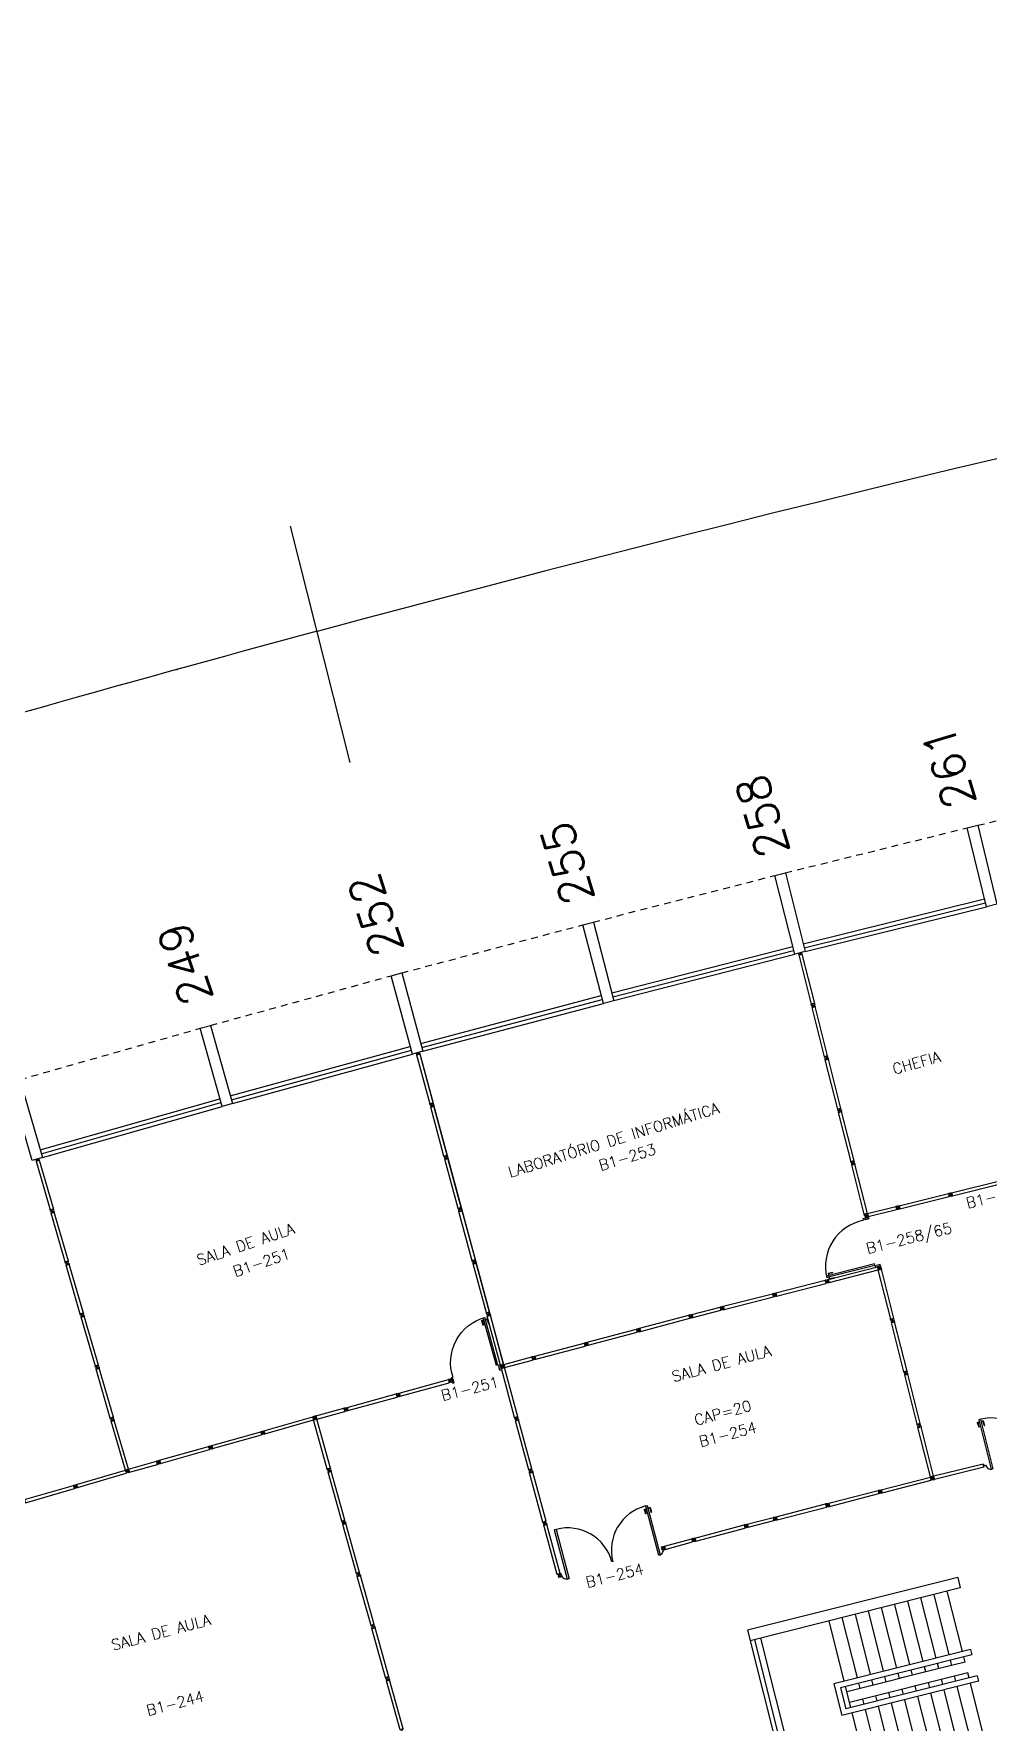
# Model space of a CAD drawing. Header units: millimetres. Extents: x 2958 to 3256, y 1036 to 1150.
# Drawn here: x 2993.54 to 3011.17, y 1112.24 to 1143.42 of the extents above; entities that cross this region are included whole.
import ezdxf

# ---------------------------------------------------------------- set-up
doc = ezdxf.new("R2010")
doc.units = ezdxf.units.MM
doc.linetypes.add('HIDDEN2', pattern=[0.1875, 0.125, -0.0625])
for name, color, linetype in [('DIV', 2, 'Continuous'), ('ESC', 1, 'Continuous'), ('ESQ', 1, 'Continuous'), ('ESTR', 3, 'Continuous'), ('NOPILAR1', 2, 'Continuous'), ('PROJ', 1, 'HIDDEN2'), ('TEXTO', 2, 'Continuous'), ('TEXTO-ENDEREÇO', 2, 'Continuous'), ('USO1', 2, 'Continuous')]:
    doc.layers.add(name, color=color, linetype=linetype)
doc.styles.add('NOPILAR', font='simplex.shx', dxfattribs={"height": 0.6})
doc.styles.add('UNB-100', font='simplex.shx', dxfattribs={"height": 0.2})
doc.styles.add('UNB-100-1', font='simplex.shx', dxfattribs={"height": 0.2})

# ---------------------------------------------------------------- blocks, each defined once
blk = doc.blocks.new('PILAR-SLC')
blk.add_lwpolyline([(0.2, 0), (0.2, -1.5), (0, -1.5), (0, 0)], close=True)
blk = doc.blocks.new('DIVMT-SLC')
for p, q in [((-0.03, 0.03), (-0.03, 0.006)), ((-0.008, 0.03), (-0.03, 0.03)), ((-0.0185, 0.006), (-0.03, 0.006)), ((-0.0185, -0.006), (-0.0185, 0.006)), ((-0.008, 0.03), (-0.008, 0.02)), ((-0.008, 0.02), (0.008, 0.02)), ((-0.0051, 0), (0.0051, 0)), ((0.0051, 0), (-0.0051, 0)), ((-0.0051, 0), (0.0051, 0)), ((0, -0.0051), (0, 0.0051)), ((0, 0.0051), (0, -0.0051)), ((0.008, 0.03), (0.008, 0.02)), ((0.008, 0.03), (0.03, 0.03)), ((0.0205, 0.006), (0.03, 0.006)), ((0.0205, -0.006), (0.0205, 0.006)), ((0.0205, 0.006), (0.0205, -0.006)), ((0.0205, 0.006), (0.03, 0.006)), ((0.97, 0.03), (0.03, 0.03)), ((0.03, 0.006), (0.03, 0.03)), ((0.03, -0.03), (0.03, 0.03)), ((0.03, -0.005), (0.03, 0.005)), ((0.97, -0.03), (0.97, 0.03)), ((0.97, 0.03), (0.97, 0.009)), ((0.97, 0.009), (0.97, 0.027)), ((0.9795, 0.006), (0.97, 0.006)), ((0.97, -0.005), (0.97, 0.005)), ((0.9795, 0.006), (0.9795, -0.006)), ((1.0051, 0), (0.9949, 0)), ((1, 0.0051), (1, -0.0051)), ((-0.0185, -0.006), (-0.03, -0.006)), ((-0.03, -0.03), (-0.03, -0.006)), ((-0.008, -0.03), (-0.03, -0.03)), ((-0.008, -0.03), (-0.008, -0.02)), ((-0.008, -0.02), (0.008, -0.02)), ((0.008, -0.03), (0.008, -0.02)), ((0.008, -0.03), (0.03, -0.03)), ((0.0205, -0.006), (0.03, -0.006)), ((0.0205, -0.006), (0.03, -0.006)), ((0.03, -0.006), (0.03, -0.03)), ((0.97, -0.03), (0.03, -0.03)), ((0.9795, -0.006), (0.97, -0.006)), ((0.97, -0.009), (0.97, -0.027))]:
    blk.add_line(p, q)
blk = doc.blocks.new('MTINI-SLC')
for p, q in [((-0.03, 0.008), (-0.03, 0.03)), ((0.03, 0.03), (-0.03, 0.03)), ((-0.03, 0.008), (-0.02, 0.008)), ((-0.009, 0.03), (-0.027, 0.03)), ((-0.02, 0.008), (-0.02, 0)), ((-0.001, 0), (-0.02, 0)), ((-0.006, 0.02), (-0.006, 0.03)), ((-0.006, 0.023), (-0.006, 0.027)), ((-0.006, 0.02), (0.006, 0.02)), ((0.005, 0.03), (-0.005, 0.03)), ((0.005, 0), (-0.005, 0)), ((0.004, 0.02), (-0.004, 0.02)), ((0.02, 0), (-0.001, 0)), ((0, -0.005), (0, 0.005)), ((0.006, 0.02), (0.006, 0.03)), ((0.006, 0.023), (0.006, 0.027)), ((0.009, 0.03), (0.027, 0.03)), ((0.03, 0.008), (0.02, 0.008)), ((0.02, 0), (0.02, 0.008)), ((0.03, 0.008), (0.03, 0.03))]:
    blk.add_line(p, q)
blk = doc.blocks.new('DIV-SLC')
for p, q in [((-0.0051, 0), (0.0051, 0)), ((0, -0.0051), (0, 0.0051)), ((0.0205, 0.006), (0.03, 0.006)), ((0.0205, -0.006), (0.0205, 0.006)), ((0.03, 0.03), (0.97, 0.03)), ((0.03, 0.03), (0.03, -0.03)), ((0.03, 0.009), (0.03, 0.027)), ((0.03, 0.005), (0.03, -0.005)), ((0.97, 0.03), (0.97, -0.03)), ((0.9795, 0.006), (0.97, 0.006)), ((0.97, 0.005), (0.97, -0.005)), ((0.9795, -0.006), (0.9795, 0.006)), ((1.0051, 0), (0.9949, 0)), ((0.9949, 0), (1.0051, 0)), ((1, -0.0051), (1, 0.0051)), ((0.0205, -0.006), (0.03, -0.006)), ((0.03, -0.03), (0.03, -0.009)), ((0.03, -0.009), (0.03, -0.027)), ((0.03, -0.03), (0.97, -0.03)), ((0.9795, -0.006), (0.97, -0.006))]:
    blk.add_line(p, q)
blk = doc.blocks.new('MTT-SLC')
for p, q in [((-0.008, 0.03), (-0.03, 0.03)), ((-0.03, 0.03), (-0.03, 0.006)), ((-0.0185, 0.006), (-0.03, 0.006)), ((-0.0185, -0.006), (-0.0185, 0.006)), ((-0.008, 0.03), (-0.008, 0.02)), ((-0.008, 0.02), (0.008, 0.02)), ((-0.0051, 0), (0.0051, 0)), ((0, -0.0051), (0, 0.0051)), ((0.008, 0.03), (0.03, 0.03)), ((0.008, 0.03), (0.008, 0.02)), ((0.0205, -0.006), (0.0205, 0.006)), ((0.0205, 0.006), (0.03, 0.006)), ((0.03, 0.006), (0.03, 0.03)), ((-0.03, -0.03), (-0.03, -0.006)), ((-0.0185, -0.006), (-0.03, -0.006)), ((-0.008, -0.03), (-0.03, -0.03)), ((-0.008, -0.02), (0.008, -0.02)), ((-0.008, -0.03), (-0.008, -0.02)), ((0.008, -0.03), (0.008, -0.02)), ((0.008, -0.03), (0.03, -0.03)), ((0.0205, -0.006), (0.03, -0.006)), ((0.03, -0.006), (0.03, -0.03))]:
    blk.add_line(p, q)
blk = doc.blocks.new('PDVDP-SLC')
for p, q in [((0.112, 0.84), (0.112, -0.1)), ((0.147, 0.84), (0.112, 0.84)), ((0.147, 0.84), (0.147, -0.1)), ((1.853, 0.84), (1.888, 0.84)), ((1.853, 0.84), (1.853, -0.1)), ((1.888, 0.84), (1.888, -0.1)), ((0.009, 0), (-0.009, 0)), ((0, -0.012), (0, 0.01)), ((0.147, -0.1), (0.112, -0.1))]:
    blk.add_line(p, q)
for centre, radius, start, end in [((0.148, -0.002), 0.843, 0, 90), ((1.853, -0.002), 0.843, 90, 180), ((0.131, 0), 0.101, 180, 270), ((1.87, 0), 0.101, 270, 0)]:
    blk.add_arc(centre, radius, start, end)
blk = doc.blocks.new('ESCBSL-SLC')
for p, q in [((0.005, 3.105), (4.007, 3.105)), ((0.005, 3.105), (0.005, 2.905)), ((0.005, 2.905), (4.007, 2.905)), ((0.254, 1.755), (0.254, 2.905)), ((0.504, 1.755), (0.504, 2.905)), ((0.754, 1.755), (0.754, 2.905)), ((1.004, 1.755), (1.004, 2.905)), ((1.254, 1.755), (1.254, 2.905)), ((1.504, 1.755), (1.504, 2.905)), ((1.754, 1.755), (1.754, 2.905)), ((2.004, 1.755), (2.004, 2.905)), ((2.254, 1.755), (2.254, 2.905)), ((2.504, 1.755), (2.504, 2.905)), ((3.807, 2.905), (3.807, 0.005)), ((3.927, 2.905), (3.927, 0.005)), ((4.007, 3.105), (4.007, 0.005)), ((0.102, 1.755), (2.702, 1.755)), ((0.102, 1.755), (0.102, 1.655)), ((0.102, 1.655), (2.602, 1.655)), ((0.254, 1.555), (0.254, 1.655)), ((0.504, 1.555), (0.504, 1.655)), ((0.754, 1.555), (0.754, 1.655)), ((1.004, 1.555), (1.004, 1.655)), ((1.254, 1.555), (1.254, 1.655)), ((1.504, 1.555), (1.504, 1.655)), ((1.754, 1.555), (1.754, 1.655)), ((2.004, 1.555), (2.004, 1.655)), ((2.254, 1.555), (2.254, 1.655)), ((2.504, 1.252), (2.504, 1.655)), ((2.602, 1.655), (2.602, 1.252)), ((2.702, 1.755), (2.702, 1.152)), ((0.102, 1.252), (2.602, 1.252)), ((0.102, 1.252), (0.102, 1.152)), ((0.254, 1.555), (0.747, 1.555)), ((0.254, 1.352), (2.504, 1.352)), ((0.254, 1.252), (0.254, 1.352)), ((0.504, 1.252), (0.504, 1.352)), ((0.747, 1.555), (1.533, 1.555)), ((0.754, 1.252), (0.754, 1.352)), ((1.004, 1.252), (1.004, 1.352)), ((1.254, 1.252), (1.254, 1.352)), ((1.468, 1.555), (1.745, 1.555)), ((1.504, 1.252), (1.504, 1.352)), ((1.745, 1.555), (2.504, 1.555)), ((1.754, 1.252), (1.754, 1.352)), ((2.004, 1.252), (2.004, 1.352)), ((2.254, 1.252), (2.254, 1.352)), ((0.102, 1.152), (2.702, 1.152)), ((0.254, 0.005), (0.254, 1.152)), ((0.504, 0.005), (0.504, 1.152)), ((0.754, 0.005), (0.754, 1.152)), ((1.004, 0.005), (1.004, 1.152)), ((1.254, 0.005), (1.254, 1.152)), ((1.504, 0.005), (1.504, 1.152)), ((1.754, 0.005), (1.754, 1.152)), ((2.004, 0.005), (2.004, 1.152)), ((2.254, 0.005), (2.254, 1.152)), ((2.504, 0.005), (2.504, 1.152))]:
    blk.add_line(p, q)
blk = doc.blocks.new('PDV2E-SLC')
at = {"layer": 'DIV'}
for p, q in [((0.065, 0.05), (0.065, 0.965)), ((0.095, 0.965), (0.065, 0.965)), ((0.095, 0.05), (0.095, 0.965)), ((0.049, 0.05), (0.029, 0.05)), ((0.029, 0.05), (0.029, 0.035)), ((0.029, 0.035), (0.029, -0.035)), ((0.049, 0.02), (0.049, 0.05)), ((0.049, 0.02), (0.059, 0.02)), ((0.059, -0.05), (0.059, 0.02)), ((0.065, 0.05), (0.095, 0.05)), ((0.928, -0.05), (0.928, 0.02)), ((0.938, 0.02), (0.928, 0.02)), ((0.938, 0.05), (0.958, 0.05)), ((0.938, 0.02), (0.938, 0.05)), ((0.958, 0.05), (0.958, 0.035)), ((0.958, 0.035), (0.958, -0.035)), ((0.029, -0.035), (0.029, -0.05)), ((0.029, -0.05), (0.059, -0.05)), ((0.958, -0.05), (0.928, -0.05)), ((0.958, -0.035), (0.958, -0.05))]:
    blk.add_line(p, q, dxfattribs=at)
at = {"layer": 'DIV', "color": 1}
for p, q in [((0.023, 0.925), (0.063, 0.925)), ((0.023, 0.925), (0.023, 0.835)), ((0.033, 0.835), (0.023, 0.835)), ((0.033, 0.915), (0.063, 0.915)), ((0.033, 0.915), (0.033, 0.835)), ((0.138, 0.925), (0.097, 0.925)), ((0.128, 0.915), (0.097, 0.915)), ((0.128, 0.915), (0.128, 0.835)), ((0.128, 0.835), (0.137, 0.835)), ((0.138, 0.925), (0.138, 0.835))]:
    blk.add_line(p, q, dxfattribs=at)
blk.add_arc((0.062, 0.1), 0.865, 356.6786, 90, dxfattribs=at)

msp = doc.modelspace()

# ---------------------------------------------------------------- linework, layer by layer
msp.add_point((2996.187, 1131.684))
at = {"layer": 'DIV'}
for p, q in [((3008.878, 1121.623), (3008.936, 1121.637)), ((3008.878, 1121.623), (3008.901, 1121.629)), ((3008.878, 1121.622), (3008.902, 1121.628)), ((3008.883, 1121.601), (3008.878, 1121.623)), ((3008.884, 1121.601), (3008.878, 1121.622)), ((3008.898, 1121.628), (3008.881, 1121.623)), ((3008.883, 1121.601), (3008.893, 1121.604)), ((3008.884, 1121.601), (3008.893, 1121.603)), ((3008.887, 1121.586), (3008.897, 1121.588)), ((3008.887, 1121.586), (3008.893, 1121.564)), ((3008.888, 1121.585), (3008.897, 1121.588)), ((3008.888, 1121.585), (3008.893, 1121.564)), ((3008.893, 1121.604), (3008.897, 1121.588)), ((3008.893, 1121.603), (3008.897, 1121.588)), ((3008.893, 1121.564), (3008.951, 1121.579)), ((3008.893, 1121.564), (3008.951, 1121.579)), ((3008.916, 1121.57), (3008.893, 1121.564)), ((3008.916, 1121.57), (3008.893, 1121.564)), ((3008.904, 1121.617), (3008.901, 1121.629)), ((3008.904, 1121.619), (3008.901, 1121.629)), ((3008.902, 1121.629), (3008.912, 1121.631)), ((3008.904, 1121.617), (3008.902, 1121.628)), ((3008.915, 1121.622), (3008.904, 1121.619)), ((3008.904, 1121.617), (3008.916, 1121.62)), ((3008.904, 1121.617), (3008.916, 1121.62)), ((3008.91, 1121.6), (3008.919, 1121.602)), ((3008.919, 1121.602), (3008.91, 1121.6)), ((3008.91, 1121.6), (3008.919, 1121.602)), ((3008.92, 1121.602), (3008.91, 1121.599)), ((3008.91, 1121.599), (3008.92, 1121.602)), ((3008.919, 1121.602), (3008.91, 1121.6)), ((3008.936, 1121.637), (3008.913, 1121.631)), ((3008.936, 1121.637), (3008.913, 1121.631)), ((3008.916, 1121.62), (3008.913, 1121.631)), ((3008.916, 1121.62), (3008.913, 1121.631)), ((3008.915, 1121.622), (3008.913, 1121.631)), ((3008.916, 1121.596), (3008.913, 1121.606)), ((3008.913, 1121.606), (3008.916, 1121.596)), ((3008.916, 1121.596), (3008.913, 1121.606)), ((3008.913, 1121.606), (3008.916, 1121.596)), ((3008.916, 1121.596), (3008.913, 1121.606)), ((3008.913, 1121.605), (3008.916, 1121.595)), ((3008.916, 1121.595), (3008.913, 1121.605)), ((3008.913, 1121.605), (3008.916, 1121.595)), ((3008.925, 1121.583), (3008.914, 1121.58)), ((3008.914, 1121.58), (3008.925, 1121.583)), ((3008.926, 1121.582), (3008.914, 1121.579)), ((3008.914, 1121.579), (3008.926, 1121.582)), ((3008.914, 1121.58), (3008.916, 1121.57)), ((3008.914, 1121.58), (3008.916, 1121.57)), ((3008.914, 1121.579), (3008.916, 1121.57)), ((3008.914, 1121.579), (3008.916, 1121.57)), ((3008.936, 1121.637), (3008.916, 1121.632)), ((3008.916, 1121.632), (3008.933, 1121.637)), ((3008.917, 1121.571), (3008.927, 1121.573)), ((3008.917, 1121.57), (3008.927, 1121.573)), ((3008.925, 1121.583), (3008.928, 1121.573)), ((3008.925, 1121.583), (3008.928, 1121.573)), ((3008.926, 1121.582), (3008.928, 1121.573)), ((3008.926, 1121.582), (3008.928, 1121.573)), ((3008.928, 1121.573), (3008.951, 1121.579)), ((3008.928, 1121.573), (3008.951, 1121.579)), ((3008.942, 1121.616), (3008.932, 1121.614)), ((3008.942, 1121.615), (3008.932, 1121.613)), ((3008.932, 1121.614), (3008.936, 1121.598)), ((3008.932, 1121.613), (3008.936, 1121.598)), ((3008.933, 1121.612), (3008.942, 1121.614)), ((3008.936, 1121.6), (3008.933, 1121.612)), ((3008.936, 1121.637), (3009.463, 1121.767)), ((3008.936, 1121.637), (3008.951, 1121.579)), ((3008.942, 1121.616), (3008.936, 1121.637)), ((3008.942, 1121.615), (3008.936, 1121.637)), ((3008.936, 1121.6), (3008.945, 1121.602)), ((3008.946, 1121.6), (3008.936, 1121.598)), ((3008.946, 1121.6), (3008.936, 1121.598)), ((3008.942, 1121.617), (3008.937, 1121.634)), ((3008.942, 1121.613), (3008.945, 1121.603)), ((3008.946, 1121.6), (3008.951, 1121.579)), ((3008.946, 1121.6), (3008.951, 1121.579)), ((3008.951, 1121.579), (3008.946, 1121.599)), ((3008.946, 1121.599), (3008.95, 1121.582)), ((3008.951, 1121.579), (3009.477, 1121.709)), ((3009.484, 1121.772), (3009.463, 1121.767)), ((3009.463, 1121.767), (3009.477, 1121.709)), ((3009.469, 1121.744), (3009.463, 1121.767)), ((3009.478, 1121.746), (3009.469, 1121.744)), ((3009.478, 1121.746), (3009.469, 1121.744)), ((3009.469, 1121.743), (3009.471, 1121.733)), ((3009.481, 1121.734), (3009.472, 1121.732)), ((3009.481, 1121.734), (3009.472, 1121.732)), ((3009.472, 1121.732), (3009.477, 1121.709)), ((3009.499, 1121.714), (3009.477, 1121.709)), ((3009.481, 1121.734), (3009.478, 1121.746)), ((3009.478, 1121.746), (3009.481, 1121.734)), ((3009.484, 1121.772), (3009.487, 1121.762)), ((3009.502, 1121.766), (3009.487, 1121.762)), ((3009.504, 1121.746), (3009.494, 1121.744)), ((3009.494, 1121.744), (3009.504, 1121.746)), ((3009.504, 1121.746), (3009.494, 1121.744)), ((3009.512, 1121.727), (3009.496, 1121.724)), ((3009.499, 1121.714), (3009.496, 1121.724)), ((3009.5, 1121.74), (3009.498, 1121.75)), ((3009.498, 1121.75), (3009.5, 1121.74)), ((3009.5, 1121.776), (3009.521, 1121.781)), ((3009.5, 1121.776), (3009.502, 1121.766)), ((3009.514, 1121.718), (3009.512, 1121.727)), ((3009.514, 1121.718), (3009.536, 1121.723)), ((3009.516, 1121.755), (3009.527, 1121.758)), ((3009.516, 1121.755), (3009.519, 1121.744)), ((3009.519, 1121.744), (3009.53, 1121.746)), ((3009.521, 1121.781), (3009.527, 1121.758)), ((3009.536, 1121.723), (3009.53, 1121.746)), ((3009.123, 1120.653), (3009.181, 1120.667)), ((3009.143, 1120.658), (3009.126, 1120.653)), ((3009.149, 1120.649), (3009.146, 1120.658)), ((3009.147, 1120.659), (3009.157, 1120.661)), ((3009.16, 1120.652), (3009.149, 1120.649)), ((3009.164, 1120.632), (3009.155, 1120.63)), ((3009.16, 1120.652), (3009.158, 1120.661)), ((3009.161, 1120.626), (3009.158, 1120.636)), ((3009.161, 1120.662), (3009.178, 1120.667)), ((3009.181, 1120.667), (3009.161, 1120.662)), ((3005.671, 1119.736), (3005.681, 1119.739)), ((3005.677, 1119.733), (3005.674, 1119.742)), ((3005.694, 1119.748), (3005.703, 1119.751)), ((3005.697, 1119.737), (3005.694, 1119.748)), ((3005.697, 1119.774), (3006.217, 1119.908)), ((3005.697, 1119.774), (3005.712, 1119.716)), ((3005.697, 1119.737), (3005.706, 1119.739)), ((3005.703, 1119.754), (3005.698, 1119.771)), ((3005.704, 1119.75), (3005.706, 1119.74)), ((3005.707, 1119.736), (3005.712, 1119.719)), ((3005.712, 1119.716), (3005.707, 1119.736)), ((3005.712, 1119.716), (3006.232, 1119.85)), ((3006.239, 1119.914), (3006.217, 1119.908)), ((3006.217, 1119.908), (3006.232, 1119.85)), ((3006.223, 1119.885), (3006.217, 1119.908)), ((3006.232, 1119.887), (3006.223, 1119.885)), ((3006.232, 1119.887), (3006.223, 1119.885)), ((3006.224, 1119.884), (3006.226, 1119.874)), ((3006.235, 1119.876), (3006.226, 1119.873)), ((3006.235, 1119.876), (3006.226, 1119.873)), ((3006.226, 1119.873), (3006.232, 1119.85)), ((3006.235, 1119.876), (3006.232, 1119.887)), ((3006.232, 1119.887), (3006.235, 1119.876)), ((3006.254, 1119.856), (3006.232, 1119.85)), ((3006.239, 1119.914), (3006.241, 1119.904)), ((3006.257, 1119.908), (3006.241, 1119.904)), ((3006.259, 1119.888), (3006.249, 1119.886)), ((3006.249, 1119.886), (3006.259, 1119.888)), ((3006.259, 1119.888), (3006.249, 1119.886)), ((3006.267, 1119.869), (3006.251, 1119.865)), ((3006.254, 1119.856), (3006.251, 1119.865)), ((3006.255, 1119.882), (3006.253, 1119.892)), ((3006.253, 1119.892), (3006.255, 1119.882)), ((3006.254, 1119.918), (3006.275, 1119.923)), ((3006.254, 1119.918), (3006.257, 1119.908)), ((3006.269, 1119.86), (3006.267, 1119.869)), ((3006.269, 1119.86), (3006.29, 1119.865)), ((3006.27, 1119.897), (3006.281, 1119.9)), ((3006.27, 1119.897), (3006.273, 1119.886)), ((3006.273, 1119.886), (3006.284, 1119.889)), ((3006.275, 1119.923), (3006.281, 1119.9)), ((3006.29, 1119.865), (3006.284, 1119.889)), ((3002.184, 1118.841), (3002.162, 1118.835)), ((3002.162, 1118.835), (3002.169, 1118.812)), ((3002.18, 1118.815), (3002.169, 1118.812)), ((3002.183, 1118.803), (3002.172, 1118.8)), ((3002.178, 1118.777), (3002.172, 1118.8)), ((3002.2, 1118.783), (3002.178, 1118.777)), ((3002.183, 1118.803), (3002.18, 1118.815)), ((3002.184, 1118.841), (3002.186, 1118.831)), ((3002.186, 1118.831), (3002.202, 1118.835)), ((3002.194, 1118.813), (3002.204, 1118.815)), ((3002.204, 1118.815), (3002.194, 1118.813)), ((3002.194, 1118.813), (3002.204, 1118.815)), ((3002.204, 1118.815), (3002.194, 1118.813)), ((3002.194, 1118.813), (3002.204, 1118.815)), ((3002.197, 1118.793), (3002.212, 1118.797)), ((3002.2, 1118.783), (3002.197, 1118.793)), ((3002.201, 1118.809), (3002.198, 1118.819)), ((3002.198, 1118.819), (3002.201, 1118.809)), ((3002.198, 1118.819), (3002.201, 1118.809)), ((3002.201, 1118.809), (3002.198, 1118.819)), ((3002.199, 1118.845), (3002.22, 1118.851)), ((3002.199, 1118.845), (3002.202, 1118.835)), ((3002.215, 1118.787), (3002.212, 1118.797)), ((3002.215, 1118.787), (3002.236, 1118.793)), ((3002.217, 1118.825), (3002.227, 1118.828)), ((3002.217, 1118.825), (3002.227, 1118.828)), ((3002.221, 1118.814), (3002.217, 1118.825)), ((3002.217, 1118.825), (3002.221, 1118.814)), ((3002.218, 1118.825), (3002.227, 1118.828)), ((3002.221, 1118.813), (3002.218, 1118.825)), ((3002.22, 1118.851), (3002.227, 1118.828)), ((3002.221, 1118.851), (3002.739, 1118.989)), ((3002.221, 1118.851), (3002.236, 1118.793)), ((3002.226, 1118.83), (3002.221, 1118.848)), ((3002.221, 1118.814), (3002.23, 1118.816)), ((3002.221, 1118.814), (3002.23, 1118.816)), ((3002.221, 1118.813), (3002.23, 1118.816)), ((3002.227, 1118.827), (3002.23, 1118.817)), ((3002.23, 1118.816), (3002.236, 1118.793)), ((3002.231, 1118.813), (3002.235, 1118.796)), ((3002.236, 1118.793), (3002.231, 1118.813)), ((3002.236, 1118.793), (3002.755, 1118.931)), ((3002.761, 1118.995), (3002.739, 1118.989)), ((3002.739, 1118.989), (3002.755, 1118.931)), ((3002.746, 1118.966), (3002.739, 1118.989)), ((3002.755, 1118.969), (3002.746, 1118.966)), ((3002.755, 1118.969), (3002.746, 1118.966)), ((3002.746, 1118.965), (3002.748, 1118.956)), ((3002.758, 1118.957), (3002.749, 1118.955)), ((3002.758, 1118.957), (3002.749, 1118.955)), ((3002.749, 1118.955), (3002.755, 1118.931)), ((3002.758, 1118.957), (3002.755, 1118.969)), ((3002.755, 1118.969), (3002.758, 1118.957)), ((3002.776, 1118.937), (3002.755, 1118.931)), ((3002.761, 1118.995), (3002.763, 1118.985)), ((3002.779, 1118.99), (3002.763, 1118.985)), ((3002.781, 1118.969), (3002.771, 1118.967)), ((3002.771, 1118.967), (3002.781, 1118.969)), ((3002.781, 1118.969), (3002.771, 1118.967)), ((3002.789, 1118.951), (3002.774, 1118.947)), ((3002.776, 1118.937), (3002.774, 1118.947)), ((3002.777, 1118.963), (3002.775, 1118.973)), ((3002.775, 1118.973), (3002.777, 1118.963)), ((3002.776, 1118.999), (3002.797, 1119.005)), ((3002.776, 1118.999), (3002.779, 1118.99)), ((3002.792, 1118.941), (3002.789, 1118.951)), ((3002.792, 1118.979), (3002.804, 1118.982)), ((3002.792, 1118.979), (3002.795, 1118.967)), ((3002.792, 1118.941), (3002.813, 1118.947)), ((3002.795, 1118.967), (3002.807, 1118.97)), ((3002.797, 1119.005), (3002.804, 1118.982)), ((3002.813, 1118.947), (3002.807, 1118.97)), ((3001.219, 1118.577), (3001.198, 1118.571)), ((3001.198, 1118.571), (3001.204, 1118.548)), ((3001.215, 1118.551), (3001.204, 1118.548)), ((3001.218, 1118.54), (3001.207, 1118.536)), ((3001.214, 1118.513), (3001.207, 1118.536)), ((3001.235, 1118.519), (3001.214, 1118.513)), ((3001.218, 1118.54), (3001.215, 1118.551)), ((3001.219, 1118.577), (3001.222, 1118.567)), ((3001.222, 1118.567), (3001.237, 1118.572)), ((3001.23, 1118.549), (3001.24, 1118.552)), ((3001.24, 1118.552), (3001.23, 1118.549)), ((3001.23, 1118.549), (3001.24, 1118.552)), ((3001.24, 1118.552), (3001.23, 1118.549)), ((3001.23, 1118.549), (3001.24, 1118.552)), ((3001.232, 1118.529), (3001.248, 1118.533)), ((3001.235, 1118.519), (3001.232, 1118.529)), ((3001.236, 1118.545), (3001.233, 1118.555)), ((3001.233, 1118.555), (3001.236, 1118.545)), ((3001.233, 1118.555), (3001.236, 1118.545)), ((3001.236, 1118.545), (3001.233, 1118.555)), ((3001.234, 1118.581), (3001.256, 1118.587)), ((3001.234, 1118.581), (3001.237, 1118.572)), ((3001.25, 1118.523), (3001.248, 1118.533)), ((3001.25, 1118.523), (3001.272, 1118.529)), ((3001.253, 1118.561), (3001.262, 1118.564)), ((3001.253, 1118.561), (3001.262, 1118.564)), ((3001.253, 1118.561), (3001.262, 1118.564)), ((3001.256, 1118.55), (3001.253, 1118.561)), ((3001.253, 1118.561), (3001.256, 1118.55)), ((3001.256, 1118.55), (3001.253, 1118.561)), ((3001.256, 1118.587), (3001.262, 1118.564)), ((3001.256, 1118.587), (3001.271, 1118.529)), ((3001.256, 1118.55), (3001.265, 1118.552)), ((3001.256, 1118.55), (3001.265, 1118.552)), ((3001.256, 1118.55), (3001.265, 1118.552)), ((3001.261, 1118.567), (3001.257, 1118.584)), ((3001.262, 1118.563), (3001.265, 1118.553)), ((3001.265, 1118.552), (3001.272, 1118.529)), ((3001.266, 1118.549), (3001.271, 1118.532)), ((3001.271, 1118.529), (3001.266, 1118.549)), ((3000.292, 1118.321), (3000.308, 1118.263)), ((2998.726, 1117.86), (2998.736, 1117.862)), ((2998.732, 1117.856), (2998.729, 1117.866)), ((2998.749, 1117.872), (2998.758, 1117.875)), ((2998.752, 1117.861), (2998.749, 1117.872)), ((2998.752, 1117.898), (2999.269, 1118.041)), ((2998.752, 1117.898), (2998.768, 1117.84)), ((2998.752, 1117.861), (2998.761, 1117.863)), ((2998.757, 1117.878), (2998.753, 1117.895)), ((2998.758, 1117.874), (2998.761, 1117.864)), ((2998.762, 1117.86), (2998.767, 1117.843)), ((2998.768, 1117.84), (2998.762, 1117.86)), ((2998.768, 1117.84), (2999.285, 1117.983)), ((2999.291, 1118.047), (2999.269, 1118.041)), ((2999.269, 1118.041), (2999.285, 1117.983)), ((2999.276, 1118.018), (2999.269, 1118.041)), ((2999.285, 1118.02), (2999.276, 1118.018)), ((2999.285, 1118.02), (2999.276, 1118.018)), ((2999.276, 1118.017), (2999.279, 1118.007)), ((2999.288, 1118.009), (2999.279, 1118.006)), ((2999.288, 1118.009), (2999.279, 1118.006)), ((2999.279, 1118.006), (2999.285, 1117.983)), ((2999.288, 1118.009), (2999.285, 1118.02)), ((2999.285, 1118.02), (2999.288, 1118.009)), ((2999.307, 1117.989), (2999.285, 1117.983)), ((2999.291, 1118.047), (2999.293, 1118.037)), ((2999.309, 1118.041), (2999.293, 1118.037)), ((2999.311, 1118.021), (2999.301, 1118.019)), ((2999.301, 1118.019), (2999.311, 1118.021)), ((2999.311, 1118.021), (2999.301, 1118.019)), ((2999.319, 1118.003), (2999.304, 1117.999)), ((2999.307, 1117.989), (2999.304, 1117.999)), ((2999.308, 1118.015), (2999.305, 1118.025)), ((2999.305, 1118.025), (2999.308, 1118.015)), ((2999.306, 1118.051), (2999.327, 1118.057)), ((2999.306, 1118.051), (2999.309, 1118.041)), ((2999.322, 1117.993), (2999.319, 1118.003)), ((2999.322, 1117.993), (2999.343, 1117.999)), ((2999.323, 1118.031), (2999.334, 1118.034)), ((2999.323, 1118.031), (2999.326, 1118.019)), ((2999.326, 1118.019), (2999.337, 1118.022)), ((2999.327, 1118.057), (2999.334, 1118.034)), ((2999.343, 1117.999), (2999.337, 1118.022)), ((3010.966, 1117.777), (3011.004, 1117.789)), ((3010.966, 1117.777), (3010.992, 1117.691)), ((3010.978, 1117.771), (3011.007, 1117.779)), ((3010.978, 1117.771), (3011.001, 1117.694)), ((3011.001, 1117.694), (3010.992, 1117.691)), ((3011.076, 1117.811), (3011.037, 1117.799)), ((3011.069, 1117.798), (3011.04, 1117.789)), ((3011.069, 1117.798), (3011.092, 1117.722)), ((3011.076, 1117.811), (3011.102, 1117.725)), ((3011.092, 1117.722), (3011.102, 1117.724)), ((2995.289, 1116.89), (2995.298, 1116.892)), ((2995.291, 1116.915), (2995.808, 1117.063)), ((2995.291, 1116.915), (2995.308, 1116.858)), ((2995.297, 1116.895), (2995.292, 1116.912)), ((2995.298, 1116.891), (2995.301, 1116.882)), ((2995.308, 1116.858), (2995.824, 1117.005)), ((2995.829, 1117.069), (2995.808, 1117.063)), ((2995.808, 1117.063), (2995.824, 1117.005)), ((2995.814, 1117.04), (2995.808, 1117.063)), ((2995.823, 1117.042), (2995.814, 1117.04)), ((2995.823, 1117.042), (2995.814, 1117.04)), ((2995.814, 1117.039), (2995.817, 1117.029)), ((2995.827, 1117.031), (2995.817, 1117.028)), ((2995.827, 1117.031), (2995.817, 1117.028)), ((2995.817, 1117.028), (2995.824, 1117.005)), ((2995.827, 1117.031), (2995.823, 1117.042)), ((2995.823, 1117.042), (2995.827, 1117.031)), ((2995.845, 1117.011), (2995.824, 1117.005)), ((2995.829, 1117.069), (2995.832, 1117.059)), ((2995.847, 1117.064), (2995.832, 1117.059)), ((2995.85, 1117.044), (2995.84, 1117.041)), ((2995.84, 1117.041), (2995.85, 1117.044)), ((2995.85, 1117.044), (2995.84, 1117.041)), ((2995.846, 1117.037), (2995.843, 1117.047)), ((2995.843, 1117.047), (2995.846, 1117.037)), ((2995.858, 1117.025), (2995.843, 1117.021)), ((2995.845, 1117.011), (2995.843, 1117.021)), ((2995.844, 1117.073), (2995.865, 1117.079)), ((2995.844, 1117.073), (2995.847, 1117.064)), ((2995.861, 1117.016), (2995.858, 1117.025)), ((2995.861, 1117.053), (2995.872, 1117.056)), ((2995.861, 1117.053), (2995.864, 1117.042)), ((2995.861, 1117.016), (2995.882, 1117.022)), ((2995.864, 1117.042), (2995.875, 1117.045)), ((2995.865, 1117.079), (2995.872, 1117.056)), ((2995.882, 1117.022), (2995.875, 1117.045)), ((2995.266, 1116.877), (2995.276, 1116.88)), ((2995.272, 1116.873), (2995.269, 1116.883)), ((2995.292, 1116.878), (2995.289, 1116.89)), ((2995.292, 1116.878), (2995.301, 1116.881)), ((2995.302, 1116.878), (2995.307, 1116.861)), ((2995.308, 1116.858), (2995.302, 1116.878)), ((3004.814, 1116.174), (3004.852, 1116.186)), ((3004.814, 1116.174), (3004.84, 1116.088)), ((3004.826, 1116.168), (3004.855, 1116.176)), ((3004.826, 1116.168), (3004.849, 1116.091)), ((3004.849, 1116.091), (3004.84, 1116.088)), ((3004.924, 1116.208), (3004.886, 1116.196)), ((3004.917, 1116.195), (3004.888, 1116.187)), ((3004.917, 1116.195), (3004.94, 1116.119)), ((3004.924, 1116.208), (3004.95, 1116.122)), ((3004.94, 1116.119), (3004.95, 1116.122)), ((3006.717, 1115.901), (3007.196, 1116.023)), ((3006.732, 1115.843), (3007.211, 1115.965)), ((3007.218, 1116.029), (3007.196, 1116.023)), ((3007.196, 1116.023), (3007.211, 1115.965)), ((3007.202, 1116), (3007.196, 1116.023)), ((3007.212, 1116.002), (3007.202, 1116)), ((3007.212, 1116.002), (3007.202, 1116)), ((3007.203, 1115.999), (3007.205, 1115.989)), ((3007.214, 1115.991), (3007.205, 1115.988)), ((3007.214, 1115.991), (3007.205, 1115.988)), ((3007.205, 1115.988), (3007.211, 1115.965)), ((3007.233, 1115.97), (3007.211, 1115.965)), ((3007.214, 1115.991), (3007.212, 1116.002)), ((3007.212, 1116.002), (3007.214, 1115.991)), ((3007.218, 1116.029), (3007.22, 1116.019)), ((3007.236, 1116.023), (3007.22, 1116.019)), ((3007.238, 1116.003), (3007.228, 1116)), ((3007.228, 1116), (3007.238, 1116.003)), ((3007.238, 1116.003), (3007.228, 1116)), ((3007.246, 1115.984), (3007.23, 1115.98)), ((3007.233, 1115.97), (3007.23, 1115.98)), ((3007.234, 1115.996), (3007.232, 1116.006)), ((3007.232, 1116.006), (3007.234, 1115.996)), ((3007.233, 1116.032), (3007.254, 1116.038)), ((3007.233, 1116.032), (3007.236, 1116.023)), ((3007.248, 1115.974), (3007.246, 1115.984)), ((3007.248, 1115.974), (3007.269, 1115.98)), ((3007.249, 1116.012), (3007.26, 1116.015)), ((3007.249, 1116.012), (3007.252, 1116)), ((3007.252, 1116), (3007.263, 1116.003)), ((3007.254, 1116.038), (3007.26, 1116.015)), ((3007.269, 1115.98), (3007.263, 1116.003)), ((3005.729, 1115.639), (3005.75, 1115.645)), ((3005.75, 1115.645), (3005.756, 1115.622)), ((3006.691, 1115.863), (3006.701, 1115.866)), ((3006.697, 1115.859), (3006.694, 1115.869)), ((3006.714, 1115.875), (3006.723, 1115.878)), ((3006.717, 1115.864), (3006.714, 1115.875)), ((3006.717, 1115.901), (3006.732, 1115.843)), ((3006.717, 1115.864), (3006.726, 1115.866)), ((3006.722, 1115.881), (3006.718, 1115.898)), ((3006.723, 1115.877), (3006.726, 1115.867)), ((3006.727, 1115.863), (3006.731, 1115.846)), ((3006.732, 1115.843), (3006.727, 1115.863)), ((3005.161, 1115.454), (3005.171, 1115.456)), ((3005.168, 1115.45), (3005.165, 1115.46)), ((3005.185, 1115.466), (3005.194, 1115.468)), ((3005.188, 1115.454), (3005.185, 1115.466)), ((3005.187, 1115.492), (3005.692, 1115.629)), ((3005.187, 1115.492), (3005.203, 1115.434)), ((3005.193, 1115.471), (3005.188, 1115.489)), ((3005.188, 1115.454), (3005.197, 1115.457)), ((3005.194, 1115.467), (3005.197, 1115.458)), ((3005.203, 1115.434), (3005.198, 1115.454)), ((3005.198, 1115.454), (3005.202, 1115.437)), ((3005.203, 1115.434), (3005.708, 1115.571)), ((3005.714, 1115.635), (3005.692, 1115.629)), ((3005.692, 1115.629), (3005.708, 1115.571)), ((3005.699, 1115.606), (3005.692, 1115.629)), ((3005.708, 1115.608), (3005.699, 1115.606)), ((3005.708, 1115.608), (3005.699, 1115.606)), ((3005.699, 1115.605), (3005.701, 1115.595)), ((3005.711, 1115.597), (3005.702, 1115.594)), ((3005.711, 1115.597), (3005.702, 1115.594)), ((3005.702, 1115.594), (3005.708, 1115.571)), ((3005.711, 1115.597), (3005.708, 1115.608)), ((3005.708, 1115.608), (3005.711, 1115.597)), ((3005.729, 1115.577), (3005.708, 1115.571)), ((3005.714, 1115.635), (3005.716, 1115.625)), ((3005.732, 1115.629), (3005.716, 1115.625)), ((3005.734, 1115.609), (3005.724, 1115.607)), ((3005.724, 1115.607), (3005.734, 1115.609)), ((3005.734, 1115.609), (3005.724, 1115.607)), ((3005.742, 1115.591), (3005.726, 1115.587)), ((3005.729, 1115.577), (3005.726, 1115.587)), ((3005.73, 1115.603), (3005.728, 1115.613)), ((3005.728, 1115.613), (3005.73, 1115.603)), ((3005.729, 1115.639), (3005.732, 1115.629)), ((3005.745, 1115.581), (3005.742, 1115.591)), ((3005.745, 1115.619), (3005.756, 1115.622)), ((3005.745, 1115.619), (3005.748, 1115.607)), ((3005.745, 1115.581), (3005.766, 1115.587)), ((3005.748, 1115.607), (3005.76, 1115.61)), ((3005.766, 1115.587), (3005.76, 1115.61))]:
    msp.add_line(p, q, dxfattribs=at)
at = {"layer": 'ESQ'}
for p, q in [((3007.752, 1126.619), (3011.099, 1127.447)), ((3007.77, 1126.546), (3011.117, 1127.375)), ((3007.788, 1126.473), (3011.135, 1127.302)), ((3004.217, 1125.713), (3007.557, 1126.57)), ((3004.235, 1125.64), (3007.575, 1126.497)), ((3004.254, 1125.568), (3007.594, 1126.424)), ((3000.69, 1124.777), (3004.022, 1125.662)), ((3000.709, 1124.704), (3004.041, 1125.589)), ((3000.728, 1124.632), (3004.061, 1125.517)), ((2997.17, 1123.81), (3000.495, 1124.724)), ((2997.19, 1123.738), (3000.515, 1124.652)), ((2997.21, 1123.666), (3000.535, 1124.579)), ((2993.66, 1122.814), (2996.977, 1123.756)), ((2993.68, 1122.742), (2996.997, 1123.684)), ((2993.701, 1122.67), (2997.018, 1123.612))]:
    msp.add_line(p, q, dxfattribs=at)
at = {"layer": 'PROJ'}
for p, q in [((3010.975, 1128.807), (3014.342, 1129.61)), ((3007.421, 1127.928), (3010.781, 1128.759)), ((3003.875, 1127.019), (3007.227, 1127.879)), ((3000.337, 1126.08), (3003.682, 1126.968)), ((2996.806, 1125.11), (3000.144, 1126.028)), ((2993.285, 1124.111), (2996.614, 1125.057))]:
    msp.add_line(p, q, dxfattribs=at)
at = {"layer": 'TEXTO-ENDEREÇO'}
for p, q in [((3000.663, 1124.605), (3002.214, 1118.849)), ((3000.292, 1118.321), (3001.198, 1118.569)), ((3000.308, 1118.263), (3001.214, 1118.512))]:
    msp.add_line(p, q, dxfattribs=at)
at = {"layer": 'USO1', "color": 2}
msp.add_line((2999.384, 1129.965), (2998.284, 1134.329), dxfattribs=at)
for centre, radius, start, end in [((3112.515, 710.962), 436.504, 97.80488, 105.10406), ((3113.231, 708.122), 439.436, 105.09767, 108.04878)]:
    msp.add_arc(centre, radius, start, end, dxfattribs=at)

# ---------------------------------------------------------------- block references
at = {"layer": 'DIV'}
for name, p, rotation in [('DIV-SLC', (3007.691, 1126.449), 284.2037078450202), ('MTINI-SLC', (3007.691, 1126.449), 193.6693470582504), ('DIVMT-SLC', (3007.936, 1125.479), 284.1379251417455), ('MTINI-SLC', (3000.632, 1124.606), 194.6449470582504), ('DIV-SLC', (3000.632, 1124.606), 285.1793078450202), ('DIVMT-SLC', (3008.18, 1124.51), 284.2085564707239), ('DIVMT-SLC', (3000.893, 1123.64), 285.1135251417456), ('DIVMT-SLC', (3008.425, 1123.54), 284.2219554920759), ('DIV-SLC', (2993.604, 1122.642), 286.1549078450202), ('MTINI-SLC', (2993.604, 1122.642), 195.6205470582504), ('DIVMT-SLC', (3001.154, 1122.675), 285.1841564707239), ('DIVMT-SLC', (3008.67, 1122.571), 284.1420622331304), ('DIVMT-SLC', (3011.441, 1122.225), 193.8962735769236), ('DIVMT-SLC', (3010.47, 1121.985), 193.8837453889354), ('DIVMT-SLC', (2993.883, 1121.682), 286.0891251417456), ('DIVMT-SLC', (3001.414, 1121.71), 285.1975554920759), ('PDV2E-SLC', (3009.14, 1120.627), 104.1710637557601), ('DIVMT-SLC', (2994.159, 1120.721), 286.1597564707239), ('DIVMT-SLC', (3001.677, 1120.744), 285.1176622331304), ('DIVMT-SLC', (3009.16, 1120.631), 194.4405675717867), ('DIVMT-SLC', (3009.16, 1120.631), 284.1090744171709), ('DIVMT-SLC', (3008.192, 1120.382), 194.3081388605779), ('DIVMT-SLC', (3007.223, 1120.134), 194.3381841671149), ('DIVMT-SLC', (2994.437, 1119.76), 286.1731554920759), ('DIVMT-SLC', (3001.937, 1119.779), 285.1176622331304), ('DIVMT-SLC', (3005.676, 1119.738), 194.9283675717868), ('DIVMT-SLC', (3009.403, 1119.661), 284.2173093652509), ('DIVMT-SLC', (3004.709, 1119.48), 194.7959388605778), ('DIVMT-SLC', (3003.743, 1119.224), 194.8259841671149), ('DIVMT-SLC', (2994.715, 1118.8), 286.0932622331304), ('DIVMT-SLC', (3002.199, 1118.814), 285.0846744171708), ('DIVMT-SLC', (3009.648, 1118.692), 284.1608233025547), ('DIVMT-SLC', (3000.271, 1118.284), 195.3137841671149), ('PDVDP-SLC', (3011.089, 1116.985), 13.99093536166613), ('DIVMT-SLC', (2994.991, 1117.838), 286.2143880903504), ('DIVMT-SLC', (2998.731, 1117.861), 195.9039675717868), ('DIVMT-SLC', (2998.731, 1117.861), 285.5724744171708), ('DIVMT-SLC', (3002.458, 1117.848), 285.192909365251), ('DIVMT-SLC', (2997.769, 1117.587), 195.7715388605778), ('DIVMT-SLC', (3009.892, 1117.722), 284.2245824361735), ('DIVMT-SLC', (2996.807, 1117.315), 195.801584167115), ('DIVMT-SLC', (2995.271, 1116.878), 196.3917675717867), ('DIVMT-SLC', (2998.998, 1116.897), 285.6807093652509), ('DIVMT-SLC', (3002.72, 1116.883), 285.1364233025546), ('DIVMT-SLC', (3010.139, 1116.748), 13.86874824129353), ('DIVMT-SLC', (2994.311, 1116.596), 196.2593388605778), ('DIVMT-SLC', (3010.139, 1116.748), 194.3729213938772), ('DIVMT-SLC', (3008.201, 1116.251), 194.4370484254879), ('DIVMT-SLC', (3009.17, 1116.5), 194.493140490659), ('DIVMT-SLC', (2999.268, 1115.934), 285.6242233025546), ('PDVDP-SLC', (3003.26, 1114.952), 14.73461246412246), ('DIVMT-SLC', (3002.98, 1115.917), 285.2001824361736), ('DIVMT-SLC', (3006.696, 1115.864), 194.8607213938772), ('MTT-SLC', (3005.166, 1115.455), 15.32260707599779), ('DIVMT-SLC', (2999.537, 1114.971), 285.6879824361736), ('MTT-SLC', (3003.26, 1114.952), 14.78651626399889), ('DIVMT-SLC', (2999.807, 1114.008), 285.6270464034054), ('DIVMT-SLC', (3000.076, 1113.045), 285.5771914554263)]:
    msp.add_blockref(name, p, dxfattribs=dict(at, rotation=rotation))
at = {"layer": 'DIV', "xscale": -1, "rotation": 15.29309132545139}
msp.add_blockref('PDV2E-SLC', (3002.19, 1118.804), dxfattribs=at)
at = {"layer": 'ESC', "xscale": -1, "rotation": 14.11094661484598}
msp.add_blockref('ESCBSL-SLC', (3011.366, 1111.908), dxfattribs=at)
at = {"layer": 'ESTR'}
for p, rotation in [((3010.781, 1128.759), 13.65853658536586), ((3007.228, 1127.879), 14.14634146341464), ((3003.682, 1126.968), 14.63414634146343), ((3000.144, 1126.028), 15.1219512195122), ((2996.614, 1125.057), 15.60975609756098), ((2993.093, 1124.056), 16.09756097560975)]:
    msp.add_blockref('PILAR-SLC', p, dxfattribs=dict(at, rotation=rotation))

# ---------------------------------------------------------------- texts
at = {"layer": 'NOPILAR1', "style": 'NOPILAR'}
for s, rotation, p in [('261', 106.7799, (3010.95, 1129.227)), ('261', 106.7799, (3010.95, 1129.227)), ('258', 106.7799, (3007.506, 1128.318)), ('258', 106.7799, (3007.506, 1128.318)), ('255', 106.7799, (3003.902, 1127.451)), ('255', 106.7799, (3003.902, 1127.451)), ('252', 108.2563, (3000.38, 1126.511)), ('252', 108.2563, (3000.38, 1126.511)), ('249', 108.2563, (2996.858, 1125.609)), ('249', 108.2563, (2996.858, 1125.609))]:
    msp.add_text(s, height=0.6, rotation=rotation, dxfattribs=at).set_placement(p)
at = {"layer": 'TEXTO', "style": 'UNB-100'}
for s, rotation, p in [('CHEFIA', 15.435, (3009.431, 1124.202)), ('LABORATÓRIO DE INFORMÁTICA', 17.1742, (3002.339, 1122.3)), ('B1-253', 17.1742, (3004.013, 1122.42)), ('SALA DE AULA', 18.7155, (2996.593, 1120.672)), ('B1-251', 18.7155, (2997.264, 1120.463)), ('SALA DE AULA', 15.1221, (3005.358, 1118.522)), ('CAP=20', 15.1221, (3005.771, 1117.719)), ('B1-254', 15.1221, (3005.86, 1117.321)), ('SALA DE AULA', 14.9128, (2995.006, 1113.563)), ('B1-244', 14.9128, (2995.654, 1112.357))]:
    msp.add_text(s, height=0.2, rotation=rotation, dxfattribs=at).set_placement(p)
at = {"layer": 'TEXTO-ENDEREÇO', "style": 'UNB-100-1'}
for s, p in [('B1-261/65', (3010.788, 1121.727)), ('B1-258/65', (3008.944, 1120.889)), ('B1-251', (3001.093, 1118.174)), ('B1-254', (3003.766, 1114.723))]:
    msp.add_text(s, height=0.2, rotation=14.0866, dxfattribs=at).set_placement(p)

doc.saveas('drawing.dxf')
